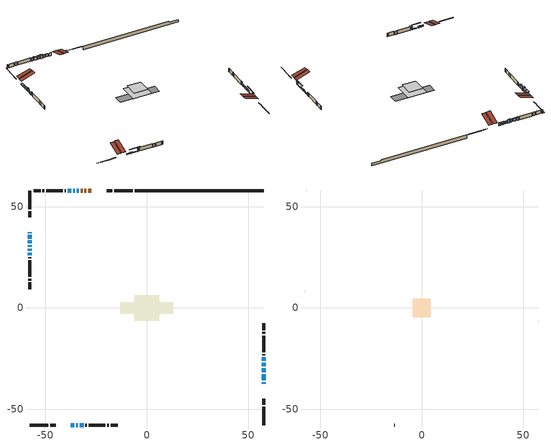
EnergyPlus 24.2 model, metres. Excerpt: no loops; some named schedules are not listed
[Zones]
conditioned space
 floor adiabatic (AdiabaticFloorConstruction): -6.27,-6.27 -6.27,6.27 6.27,6.27 6.27,-6.27 z0.92
 floor foundation (Slab1 construction): -13.04,-2.92 -13.04,2.92 13.04,2.92 13.04,-2.92 z-1.45
 wall outside (RimJoist1 construction): -6.97,57.77 -16.05,57.77 / -57.77,-57.77 -48.68,-57.77 / -57.77,57.77 -57.77,48.68 / 57.77,-57.77 57.77,-48.68 z0.92:1.22
 wall outside (RimJoist2 construction): -16.98,57.77 -19.86,57.77 / -47.75,-57.77 -44.88,-57.77 / -57.77,47.75 -57.77,44.88 / 57.77,-47.75 57.77,-44.88 z0.92:1.22
 wall outside (AdiabaticWallConstruction 1): -27.33,57.77 -28.92,57.77 / -29.85,57.77 -30.76,57.77 / -31.69,57.77 -32.6,57.77 z0.92:2.95
 wall outside (AdiabaticWallConstruction): -57.77,37.4 -57.77,37.01 z0.92:2.14; -37.4,-57.77 -35.83,-57.77 z0.92:1.48; -34.9,-57.77 -34.08,-57.77 z0.92:1.78; -57.77,36.09 -57.77,34.31 / -57.77,33.38 -57.77,31.88 z0.92:2.44; -57.77,30.95 -57.77,30.26 z0.92:2.67; -57.77,29.34 -57.77,28.19 z0.92:3.51; -57.77,27.26 -57.77,26.04 z0.92:2.09; -33.53,57.77 -34.64,57.77 z0.92:3.26; 57.77,-37.4 57.77,-36.54 / -37.21,57.77 -38.99,57.77 z0.92:2.95; -35.57,57.77 -36.28,57.77 z0.92:3.03; 57.77,-35.61 57.77,-32.64 / -33.16,-57.77 -31.17,-57.77 z0.92:1.38; 57.77,-31.71 57.77,-29.77 / 57.77,-28.85 57.77,-26.91 z0.92:1.89; 57.77,-25.98 57.77,-24.36 z0.92:1.66
 wall outside (Wall1 construction): -39.92,57.77 -40.49,57.77 / -30.24,-57.77 -29.67,-57.77 / -57.77,25.11 -57.77,24.54 / 57.77,-23.43 57.77,-22.86 z0.92:3.36
 wall outside (Wall2 construction): -41.42,57.77 -49.62,57.77 / -28.74,-57.77 -20.54,-57.77 / -57.77,23.62 -57.77,15.41 / 57.77,-21.93 57.77,-13.72 z0.92:3.36
 wall outside (Wall3 construction): -50.55,57.77 -51.5,57.77 / -19.61,-57.77 -18.66,-57.77 / -57.77,14.48 -57.77,13.53 / 57.77,-12.79 57.77,-11.84 z0.92:3.36
 wall outside (Wall4 construction): -52.43,57.77 -55.75,57.77 / -17.73,-57.77 -14.41,-57.77 / -57.77,12.6 -57.77,9.28 / 57.77,-10.91 57.77,-7.59 z0.92:3.36
 wall foundation (FoundationWall1 construction): -6.04,57.77,-1.45 -6.04,57.77,0.92 51.39,57.77,0.92 51.39,57.77,0.27 57.77,57.77,0.27 57.77,57.77,-1.45
 window (WindowConstruction 14): -57.77,37.4 -57.77,37.02 z0.92:2.14
 window (WindowConstruction 5): -37.4,-57.77 -35.83,-57.77 z0.92:1.48
 window (WindowConstruction 6): -34.9,-57.77 -34.08,-57.77 z0.92:1.78
 window (WindowConstruction 7): -57.77,36.09 -57.77,34.31 z0.92:2.44
 window (WindowConstruction 8): -57.77,33.38 -57.77,31.88 z0.92:2.44
 window (WindowConstruction 9): -57.77,30.95 -57.77,30.26 z0.92:2.67
 window (WindowConstruction 10): -57.77,29.33 -57.77,28.19 z0.92:3.51
 window (WindowConstruction 11): -57.77,27.26 -57.77,26.04 z0.92:2.09
 window (WindowConstruction 12): -33.53,57.77 -34.64,57.77 z0.92:3.26
 window (WindowConstruction): 57.77,-37.4 57.77,-36.54 z0.92:2.95
 window (WindowConstruction 13): -35.57,57.77 -36.28,57.77 z0.92:3.03
 window (WindowConstruction 15): 57.77,-35.61 57.77,-32.64 z0.92:1.38
 window (WindowConstruction 16): -33.15,-57.77 -31.17,-57.77 z0.92:1.38
 window (WindowConstruction 1): 57.77,-31.71 57.77,-29.77 z0.92:1.89
 window (WindowConstruction 2): 57.77,-28.85 57.77,-26.91 z0.92:1.89
 window (WindowConstruction 3): 57.77,-25.98 57.77,-24.36 z0.92:1.66
 window (WindowConstruction 4): -37.21,57.77 -38.99,57.77 z0.92:2.95
 door (Door): -27.33,57.77 -28.92,57.77 z0.92:2.95
 door (Door 1): -29.85,57.77 -30.76,57.77 z0.92:2.95
 door (Door 2): -31.69,57.77 -32.6,57.77 z0.92:2.95
 ceiling adiabatic (AdiabaticFloorConstruction): 6.27,-6.27 6.27,6.27 -6.27,6.27 -6.27,-6.27 z0.92
 roof outside (Roof2 construction): -26.4,57.77,3.36 -26.4,48.69,6.38 -24.01,48.69,6.38 -24.01,57.77,3.36; -38.33,-57.77,3.36 -38.33,-48.69,6.38 -40.72,-48.69,6.38 -40.72,-57.77,3.36; -57.77,38.33,3.36 -48.69,38.33,6.38 -48.69,40.72,6.38 -57.77,40.72,3.36; 57.77,-38.33,3.36 48.69,-38.33,6.38 48.69,-40.72,6.38 57.77,-40.72,3.36
attic - vented
 floor to conditioned space (Floor1 construction Reversed): -4.47,-4.47 -4.47,4.47 4.47,4.47 4.47,-4.47 z3.36
 wall outside (Wall5 construction): -56.68,57.77 -56.84,57.77 / -13.48,-57.77 -13.32,-57.77 / -57.77,8.35 -57.77,8.19 / 57.77,-6.66 57.77,-6.5 z0.92:3.36
 roof outside (Roof1 construction): -23.08,57.77,3.36 -23.08,49.05,6.26 -20.78,49.05,6.26 -20.78,57.77,3.36; -41.65,-57.77,3.36 -41.65,-49.05,6.26 -43.95,-49.05,6.26 -43.95,-57.77,3.36; -57.77,41.65,3.36 -49.05,41.65,6.26 -49.05,43.95,6.26 -57.77,43.95,3.36; 57.77,-41.65,3.36 49.05,-41.65,6.26 49.05,-43.95,6.26 57.77,-43.95,3.36
shading: -35.63,-57.77 -37.6,-57.77 -37.6,-58.18 -35.63,-58.18 z1.68; -33.88,-57.77 -35.1,-57.77 -35.1,-58.18 -33.88,-58.18 z1.98; -57.77,34.01 -57.77,36.39 -58.99,36.39 -58.99,34.01 z2.74; -57.77,31.58 -57.77,33.68 -58.99,33.68 -58.99,31.58 z2.74; -57.77,29.96 -57.77,31.25 -58.99,31.25 -58.99,29.96 z2.97; -57.77,27.99 -57.77,29.54 -58.18,29.54 -58.18,27.99 z3.71; -57.77,25.84 -57.77,27.46 -58.18,27.46 -58.18,25.84 z2.29; -34.84,57.77 -33.33,57.77 -33.33,58.18 -34.84,58.18 z3.46; 57.77,-36.34 57.77,-37.6 58.18,-37.6 58.18,-36.34 z3.15; -36.48,57.77 -35.37,57.77 -35.37,58.18 -36.48,58.18 z3.23; 57.77,-30 57.77,-38.25 58.18,-38.25 58.18,-30 z4.02; -28.53,-57.77 -35.79,-57.77 -35.79,-58.18 -28.53,-58.18 z4.02; 57.77,-29.57 57.77,-31.91 58.18,-31.91 58.18,-29.57 z2.09; 57.77,-26.71 57.77,-29.05 58.18,-29.05 58.18,-26.71 z2.09; 57.77,-24.16 57.77,-26.18 58.18,-26.18 58.18,-24.16 z1.86; -39.19,57.77 -37.01,57.77 -37.01,58.18 -39.19,58.18 z3.15
[Building]
Building 1: Terrain=Suburbs
[Site:Location]
Edmonton Intl AP_AB: Latitude {deg}=53.31; Longitude {deg}=-113.58; Time Zone {hr}=-7; Elevation {m}=723; Keep Site Location Information=Yes
[Site:GroundTemperature:Shallow]
-1.56185, -3.61833, -3.78302, -2.80711, 1.11059, 5.01004, 8.39065, 10.5322, 10.7141, 8.97234, 5.67794, 1.89811
[Site:WaterMainsTemperature]
Calculation Method=Schedule; Temperature Schedule=mains temperature schedule
[Material] Roughness=Rough; Thermal Absorptance=0.9
Name | Thickness {m} | Conductivity {W/m-K} | Density {kg/m3} | Specific Heat {J/kg-K} | Solar Absorptance | Visible Absorptance
asphalt or fiberglass shingles | 0.00635 | 0.162714 | 1121.4 | 1465.45 | 0.4 | 0.4
ceiling loosefill ins | 0.0846667 | 0.0480833 | 16.02 | 1046.75 | 0.7 | 0.7
ceiling stud and cavity | 0.1397 | 1.32221 | 65.682 | 1177.47 | 0.7 | 0.7
concrete 4.0 in. | 0.1016 | 1.803125 | 2242.8 | 837.4 | 0.7 | 0.7
concrete 8.0 in. | 0.2032 | 1.803125 | 2242.8 | 837.4 | 0.7 | 0.7
door material | 0.04445 | 0.053851 | 512.64 | 1214.23 | 0.7 | 0.7
door material 1 | 0.04445 | 0.188738 | 512.64 | 1214.23 | 0.7 | 0.7
exterior vertical ins | 0.0460229 | 0.029427 | 32.04 | 1214.23 | 0.7 | 0.7
floor covering | 0.0127 | 0.0433444 | 54.468 | 1339.84 | 0.6 | 0.6
floor rigid ins; wall rigid ins | 0.512978 | 0.029427 | 32.04 | 1214.23 | 0.7 | 0.7
floor stud and cavity | 0.1397 | 1.75129 | 37.0049 | 1207.88 | 0.7 | 0.7
furniture material conditioned space 1 | 0.1524 | 0.115458 | 640.8 | 1214.23 | 0.6 | 0.6
gypsum board | 0.0127 | 0.160291 | 801 | 837.4 | 0.6 | 0.6
gypsum board 1 | 0.0127 | 0.160291 | 801 | 837.4 | 0.7 | 0.7
osb sheathing 0.5 in. | 0.0127 | 0.115458 | 512.64 | 1214.23 | 0.7 | 0.7
osb sheathing 0.75 in. | 0.01905 | 0.115458 | 512.64 | 1214.23 | 0.7 | 0.7
osb sheathing 2.0 in. | 0.0508 | 0.115458 | 512.64 | 1214.23 | 0.7 | 0.7
rim joist rigid ins; roof rigid ins | 0.051816 | 0.029427 | 32.04 | 1214.23 | 0.7 | 0.7
rim joist stud and cavity | 0.0508 | 0.305033 | 125.044 | 1163.47 | 0.6 | 0.6
rim joist stud and cavity 1 | 0.0508 | 0.0297552 | 125.044 | 1163.47 | 0.6 | 0.6
roof stud and cavity | 0.2032 | 0.971515 | 78.34581 | 1123.46 | 0.7 | 0.7
wall stud and cavity | 0.1397 | 0.0926851 | 139.0536 | 1170.24 | 0.7 | 0.7
wall stud and cavity 1 | 0.1397 | 0.0843128 | 139.0536 | 1170.24 | 0.7 | 0.7
wall stud and cavity 2 | 0.1397 | 0.118593 | 139.0536 | 1170.24 | 0.7 | 0.7
wall stud and cavity 3 | 0.1397 | 0.0966364 | 139.0536 | 1170.24 | 0.7 | 0.7
wall stud and cavity 4 | 0.0889 | 6.1454 | 50.32683 | 1063.81 | 0.6 | 0.6
wall stud and cavity 5 | 0.0889 | 0.380278 | 52.3479 | 1209.89 | 0.7 | 0.7
wall stud and cavity 6 | 0.0889 | 0.391764 | 83.0341 | 1211.67 | 0.7 | 0.7
wood siding | 0.0254 | 0.102417 | 544.68 | 1172.36 | 0.4 | 0.4
wood siding 1 | 0.00254 | 0.102417 | 544.68 | 1172.36 | 0.4 | 0.4
wood siding 2; wood siding 3; wood siding 4 | 0.0254 | 0.102417 | 544.68 | 1172.36 | 0.7 | 0.7
[WindowMaterial:SimpleGlazingSystem]
Name | U-Factor {W/m2-K} | Solar Heat Gain Coefficient
WindowMaterial | 3.30346 | 0.67
WindowMaterial 1 | 3.2711 | 0.56
WindowMaterial 10 | 3.298918 | 0.69
WindowMaterial 11 | 3.267689 | 0.52
WindowMaterial 12 | 3.31141 | 0.63
WindowMaterial 13 | 3.276206 | 0.58
WindowMaterial 14 | 3.31766 | 0.56
WindowMaterial 15 | 5.31915 | 0.49
WindowMaterial 2 | 3.30346 | 0.64
WindowMaterial 3 | 3.26371 | 0.52
WindowMaterial 4 | 2.97754 | 0.59
WindowMaterial 5 | 3.310274 | 0.62
WindowMaterial 6 | 3.27961 | 0.49
WindowMaterial 7 | 3.30346 | 0.66
WindowMaterial 8 | 3.298918 | 0.68
WindowMaterial 9 | 3.30687 | 0.64
[Construction]
AdiabaticFloorConstruction: floor stud and cavity, floor rigid ins, osb sheathing 0.75 in., floor covering
AdiabaticWallConstruction: wood siding 3, wall rigid ins, wall stud and cavity 5, gypsum board
AdiabaticWallConstruction 1: wood siding 4, wall rigid ins, wall stud and cavity 5, gypsum board
Door; Door 2: door material
Door 1: door material 1
Floor1 construction Reversed: gypsum board, ceiling stud and cavity, ceiling loosefill ins
FoundationWall1 construction: concrete 8.0 in., gypsum board 1
furniture construction conditioned space 1: furniture material conditioned space 1
PartitionWallConstruction: gypsum board, wall stud and cavity 6, gypsum board
RimJoist1 construction: wood siding 2, rim joist rigid ins, osb sheathing 2.0 in., rim joist stud and cavity
RimJoist2 construction: wood siding 2, osb sheathing 2.0 in., rim joist stud and cavity 1
Roof1 construction: asphalt or fiberglass shingles
Roof2 construction: asphalt or fiberglass shingles, roof rigid ins, osb sheathing 0.75 in., roof stud and cavity, gypsum board
Slab1 construction: concrete 4.0 in.
Wall1 construction: wood siding, osb sheathing 0.5 in., wall stud and cavity, gypsum board
Wall2 construction: wood siding, osb sheathing 0.5 in., wall stud and cavity 1, gypsum board
Wall3 construction: wood siding, osb sheathing 0.5 in., wall stud and cavity 2, gypsum board
Wall4 construction: wood siding, osb sheathing 0.5 in., wall stud and cavity 3, gypsum board
Wall5 construction: wood siding 1, wall stud and cavity 4
WindowConstruction: WindowMaterial
WindowConstruction 1: WindowMaterial 1
WindowConstruction 10: WindowMaterial 10
WindowConstruction 11: WindowMaterial 11
WindowConstruction 12: WindowMaterial 12
WindowConstruction 13: WindowMaterial 13
WindowConstruction 14: WindowMaterial 14
WindowConstruction 15; WindowConstruction 16: WindowMaterial 15
WindowConstruction 2: WindowMaterial 2
WindowConstruction 3: WindowMaterial 3
WindowConstruction 4: WindowMaterial 4
WindowConstruction 5: WindowMaterial 5
WindowConstruction 6: WindowMaterial 6
WindowConstruction 7: WindowMaterial 7
WindowConstruction 8: WindowMaterial 8
WindowConstruction 9: WindowMaterial 9
[Zone] Multiplier=1; Part of Total Floor Area=Yes
Name | Volume {m3}
attic - vented | 37.7831
conditioned space | 810.2
[Space]
Name | Zone | Volume {m3}
attic - vented 1 | attic - vented | 37.7831
conditioned space 1 | conditioned space | 810.2
[ZoneInfiltration:EffectiveLeakageArea]
infil attic - vented 1: Zone or Space=attic - vented 1; Schedule=Always On Discrete; Effective Air Leakage Area {cm2}=2786.09; Stack Coefficient=0.000371621; Wind Coefficient=1.30248e-05
[ZoneMixing]
whole house fan mix: Zone or Space=attic - vented; Schedule=Always On Continuous; Design Flow Rate Calculation Method=Flow/Zone; Design Flow Rate {m3/s}=0; Source Zone or Space=conditioned space
[SurfaceProperty:ExposedFoundationPerimeter]
Slab1: Exposed Perimeter Calculation Method=TotalExposedPerimeter; Total Exposed Perimeter {m}=63.806
[InternalMass] Zone or ZoneList=conditioned space; Space or SpaceList=conditioned space 1
Name | Construction | Surface Area {m2}
furniture mass conditioned space 1 | furniture construction conditioned space 1 | 123.656
partition wall mass | PartitionWallConstruction | 309.14
[Lights]
interior lighting: Zone or ZoneList or Space or SpaceList=conditioned space 1; Schedule=interior lighting schedule; Design Level Calculation Method=LightingLevel; Lighting Level {W}=343.2; Return Air Fraction=0; Fraction Radiant=0.6; Fraction Visible=0.2; Fraction Replaceable=1
[People]
occupants: Zone or ZoneList or Space or SpaceList=conditioned space 1; Number of People Schedule=occupants schedule; Number of People Calculation Method=People; Number of People=3; Fraction Radiant=0.314171; Sensible Heat Fraction=0.56303; Activity Level Schedule=occupants activity schedule; Carbon Dioxide Generation Rate {m3/s-W}=0; Enable ASHRAE 55 Comfort Warnings=No; Mean Radiant Temperature Calculation Type=EnclosureAveraged
[ElectricEquipment] Zone or ZoneList or Space or SpaceList=conditioned space 1; Design Level Calculation Method=EquipmentLevel
Name | Schedule | Design Level {W} | Fraction Latent | Fraction Radiant | Fraction Lost
clothes dryer | clothes dryer schedule | 140.772 | 0.015 | 0.081 | 0.85
clothes washer | clothes washer schedule | 32.1985 | 0.03 | 0.162 | 0.7
cooking range | cooking range schedule | 215.147 | 0.08 | 0.432 | 0.2
dishwasher | dishwasher schedule | 66.8632 | 0.3 | 0.18 | 0.4
fridge | fridge schedule | 72.9452 | 0 | 0.6 | 0
mech vent bath fan 0 | mech vent bath fan 0 schedule | 50.2 | 0 | 0 | 1
mech vent bath fan 1 | mech vent bath fan 1 schedule | 50.2 | 0 | 0 | 1
mech vent house fan | mech vent house fan schedule | 0 | 0 | 0 | 1
mech vent house fan cfis | mech vent house fan cfis schedule | 0 | 0 | 0 | 0
mech vent range fan 0 | mech vent range fan 0 schedule | 57 | 0 | 0 | 1
misc plug loads | misc plug loads schedule | 494.7 | 0.045 | 0.513 | 0.1
whole house fan | Always On Discrete | 0 | 0 | 0 | 1
[OtherEquipment] Zone or ZoneList or Space or SpaceList=conditioned space 1; Design Level Calculation Method=EquipmentLevel
Name | Fuel Type | Schedule | Design Level {W} | Fraction Latent | Fraction Radiant | Fraction Lost
clothes dryer 1 | Electricity | clothes dryer schedule | 0 | 0.015 | 0.081 | 0.85
cooking range 1 | Electricity | cooking range schedule | 0 | 0.08 | 0.432 | 0.2
general water use latent | None | general water use schedule | 62.594 | 1 | 0 | 0
general water use sensible | None | general water use schedule | -61.6891 | 0 | 0.6 | 0
mech vent house fan latent load | None | Always On Discrete | 0 | 1 | 0 | 0
mech vent house fan sensible load | None | Always On Discrete | 0 | 0 | 0 | 0
water heater energy adjustment1 | NaturalGas | Always On Discrete | 0.01 | 0 | 0 | 1
[ZoneInfiltration:DesignFlowRate] Zone or ZoneList or Space or SpaceList=conditioned space 1; Schedule=Always On Discrete; Design Flow Rate Calculation Method=Flow/Zone; Design Flow Rate {m3/s}=0
infil flow; natural vent flow; whole house fan flow
[Foundation:Kiva]
Foundation Kiva 1: Initial Indoor Air Temperature {C}=18; Wall Height Above Grade {m}=0.920008; Wall Depth Below Slab {m}=0.2032; Custom Block Material Name 1=exterior vertical ins; Custom Block Depth 1 {m}=2.37; Custom Block X Position 1 {m}=0.2159; Custom Block Z Position 1 {m}=0
[Foundation:Kiva:Settings]
Soil Conductivity {W/m-K}=0.849921; Soil Density {kg/m3}=1842.3; Soil Specific Heat {J/kg-K}=418.7; Ground Solar Absorptivity=0.9; Ground Thermal Absorptivity=0.9; Ground Surface Roughness {m}=0.03; Far-Field Width {m}=40; Deep-Ground Boundary Condition=ZeroFlux; Deep-Ground Depth {m}=40; Minimum Cell Dimension {m}=0.2; Maximum Cell Growth Coefficient=3; Simulation Timestep=Timestep
[Exterior:Lights]
exterior lighting: Schedule=exterior lighting schedule; Design Level {W}=75.6
[Schedule:Constant]
Name | Hourly Value
Always On Continuous; mech vent house fan schedule; mech vent house fan cfis schedule; Always On Discrete | 1
occupants activity schedule | 117.228
fridge schedule | 0
[Schedule:Week:Daily]
interior lighting schedule Week Rule - Jan1-Jan27: interior lighting schedule day, interior lighting schedule day, interior lighting schedule day, interior lighting schedule day, interior lighting schedule day, interior lighting schedule day, interior lighting schedule day, interior lighting schedule default day, interior lighting schedule default day, interior lighting schedule default day, interior lighting schedule default day, interior lighting schedule default day
interior lighting schedule Week Rule - Jan28-Feb3: interior lighting schedule day, interior lighting schedule day, interior lighting schedule day, interior lighting schedule day, interior lighting schedule day 1, interior lighting schedule day 1, interior lighting schedule day 1, interior lighting schedule default day, interior lighting schedule default day, interior lighting schedule default day, interior lighting schedule default day, interior lighting schedule default day
interior lighting schedule Week Rule - Feb4-Feb24: interior lighting schedule day 1, interior lighting schedule day 1, interior lighting schedule day 1, interior lighting schedule day 1, interior lighting schedule day 1, interior lighting schedule day 1, interior lighting schedule day 1, interior lighting schedule default day, interior lighting schedule default day, interior lighting schedule default day, interior lighting schedule default day, interior lighting schedule default day
interior lighting schedule Week Rule - Feb25-Mar3: interior lighting schedule day 1, interior lighting schedule day 1, interior lighting schedule day 1, interior lighting schedule day 1, interior lighting schedule day 2, interior lighting schedule day 2, interior lighting schedule day 2, interior lighting schedule default day, interior lighting schedule default day, interior lighting schedule default day, interior lighting schedule default day, interior lighting schedule default day
interior lighting schedule Week Rule - Mar4-Mar31: interior lighting schedule day 2, interior lighting schedule day 2, interior lighting schedule day 2, interior lighting schedule day 2, interior lighting schedule day 2, interior lighting schedule day 2, interior lighting schedule day 2, interior lighting schedule default day, interior lighting schedule default day, interior lighting schedule default day, interior lighting schedule default day, interior lighting schedule default day
interior lighting schedule Week Rule - Apr1-Apr28: interior lighting schedule day 3, interior lighting schedule day 3, interior lighting schedule day 3, interior lighting schedule day 3, interior lighting schedule day 3, interior lighting schedule day 3, interior lighting schedule day 3, interior lighting schedule default day, interior lighting schedule default day, interior lighting schedule default day, interior lighting schedule default day, interior lighting schedule default day
interior lighting schedule Week Rule - Apr29-May5: interior lighting schedule day 3, interior lighting schedule day 3, interior lighting schedule day 4, interior lighting schedule day 4, interior lighting schedule day 4, interior lighting schedule day 4, interior lighting schedule day 4, interior lighting schedule default day, interior lighting schedule default day, interior lighting schedule default day, interior lighting schedule default day, interior lighting schedule default day
interior lighting schedule Week Rule - May6-May26: interior lighting schedule day 4, interior lighting schedule day 4, interior lighting schedule day 4, interior lighting schedule day 4, interior lighting schedule day 4, interior lighting schedule day 4, interior lighting schedule day 4, interior lighting schedule default day, interior lighting schedule default day, interior lighting schedule default day, interior lighting schedule default day, interior lighting schedule default day
interior lighting schedule Week Rule - May27-Jun2: interior lighting schedule day 4, interior lighting schedule day 4, interior lighting schedule day 4, interior lighting schedule day 4, interior lighting schedule day 4, interior lighting schedule day 5, interior lighting schedule day 5, interior lighting schedule default day, interior lighting schedule default day, interior lighting schedule default day, interior lighting schedule default day, interior lighting schedule default day
interior lighting schedule Week Rule - Jun3-Jun30: interior lighting schedule day 5, interior lighting schedule day 5, interior lighting schedule day 5, interior lighting schedule day 5, interior lighting schedule day 5, interior lighting schedule day 5, interior lighting schedule day 5, interior lighting schedule default day, interior lighting schedule default day, interior lighting schedule default day, interior lighting schedule default day, interior lighting schedule default day
interior lighting schedule Week Rule - Jul1-Jul28: interior lighting schedule day 6, interior lighting schedule day 6, interior lighting schedule day 6, interior lighting schedule day 6, interior lighting schedule day 6, interior lighting schedule day 6, interior lighting schedule day 6, interior lighting schedule default day, interior lighting schedule default day, interior lighting schedule default day, interior lighting schedule default day, interior lighting schedule default day
interior lighting schedule Week Rule - Jul29-Aug4: interior lighting schedule day 6, interior lighting schedule day 6, interior lighting schedule day 6, interior lighting schedule day 7, interior lighting schedule day 7, interior lighting schedule day 7, interior lighting schedule day 7, interior lighting schedule default day, interior lighting schedule default day, interior lighting schedule default day, interior lighting schedule default day, interior lighting schedule default day
interior lighting schedule Week Rule - Aug5-Aug25: interior lighting schedule day 7, interior lighting schedule day 7, interior lighting schedule day 7, interior lighting schedule day 7, interior lighting schedule day 7, interior lighting schedule day 7, interior lighting schedule day 7, interior lighting schedule default day, interior lighting schedule default day, interior lighting schedule default day, interior lighting schedule default day, interior lighting schedule default day
interior lighting schedule Week Rule - Aug26-Sep1: interior lighting schedule day 7, interior lighting schedule day 7, interior lighting schedule day 7, interior lighting schedule day 7, interior lighting schedule day 7, interior lighting schedule day 7, interior lighting schedule day 8, interior lighting schedule default day, interior lighting schedule default day, interior lighting schedule default day, interior lighting schedule default day, interior lighting schedule default day
interior lighting schedule Week Rule - Sep2-Sep29: interior lighting schedule day 8, interior lighting schedule day 8, interior lighting schedule day 8, interior lighting schedule day 8, interior lighting schedule day 8, interior lighting schedule day 8, interior lighting schedule day 8, interior lighting schedule default day, interior lighting schedule default day, interior lighting schedule default day, interior lighting schedule default day, interior lighting schedule default day
interior lighting schedule Week Rule - Sep30-Oct6: interior lighting schedule day 8, interior lighting schedule day 9, interior lighting schedule day 9, interior lighting schedule day 9, interior lighting schedule day 9, interior lighting schedule day 9, interior lighting schedule day 9, interior lighting schedule default day, interior lighting schedule default day, interior lighting schedule default day, interior lighting schedule default day, interior lighting schedule default day
interior lighting schedule Week Rule - Oct7-Oct27: interior lighting schedule day 9, interior lighting schedule day 9, interior lighting schedule day 9, interior lighting schedule day 9, interior lighting schedule day 9, interior lighting schedule day 9, interior lighting schedule day 9, interior lighting schedule default day, interior lighting schedule default day, interior lighting schedule default day, interior lighting schedule default day, interior lighting schedule default day
interior lighting schedule Week Rule - Oct28-Nov3: interior lighting schedule day 9, interior lighting schedule day 9, interior lighting schedule day 9, interior lighting schedule day 9, interior lighting schedule day 10, interior lighting schedule day 10, interior lighting schedule day 10, interior lighting schedule default day, interior lighting schedule default day, interior lighting schedule default day, interior lighting schedule default day, interior lighting schedule default day
interior lighting schedule Week Rule - Nov4-Nov24: interior lighting schedule day 10, interior lighting schedule day 10, interior lighting schedule day 10, interior lighting schedule day 10, interior lighting schedule day 10, interior lighting schedule day 10, interior lighting schedule day 10, interior lighting schedule default day, interior lighting schedule default day, interior lighting schedule default day, interior lighting schedule default day, interior lighting schedule default day
interior lighting schedule Week Rule - Nov25-Dec1: interior lighting schedule day 10, interior lighting schedule day 10, interior lighting schedule day 10, interior lighting schedule day 10, interior lighting schedule day 10, interior lighting schedule day 10, interior lighting schedule day 11, interior lighting schedule default day, interior lighting schedule default day, interior lighting schedule default day, interior lighting schedule default day, interior lighting schedule default day
interior lighting schedule Week Rule - Dec2-Dec31: interior lighting schedule day 11, interior lighting schedule day 11, interior lighting schedule day 11, interior lighting schedule day 11, interior lighting schedule day 11, interior lighting schedule day 11, interior lighting schedule day 11, interior lighting schedule default day, interior lighting schedule default day, interior lighting schedule default day, interior lighting schedule default day, interior lighting schedule default day
occupants schedule Week Rule - Jan1-Dec31: occupants schedule day, occupants schedule day, occupants schedule day, occupants schedule day, occupants schedule day, occupants schedule day, occupants schedule day, occupants schedule default day, occupants schedule default day, occupants schedule default day, occupants schedule default day, occupants schedule default day
clothes dryer schedule Week Rule - Jan1-Dec31: clothes dryer schedule day, clothes dryer schedule day, clothes dryer schedule day, clothes dryer schedule day, clothes dryer schedule day, clothes dryer schedule day, clothes dryer schedule day, clothes dryer schedule default day, clothes dryer schedule default day, clothes dryer schedule default day, clothes dryer schedule default day, clothes dryer schedule default day
clothes washer schedule Week Rule - Jan1-Dec31: clothes washer schedule day, clothes washer schedule day, clothes washer schedule day, clothes washer schedule day, clothes washer schedule day, clothes washer schedule day, clothes washer schedule day, clothes washer schedule default day, clothes washer schedule default day, clothes washer schedule default day, clothes washer schedule default day, clothes washer schedule default day
cooking range schedule Week Rule - Jan1-Dec31: cooking range schedule day, cooking range schedule day, cooking range schedule day, cooking range schedule day, cooking range schedule day, cooking range schedule day, cooking range schedule day, cooking range schedule default day, cooking range schedule default day, cooking range schedule default day, cooking range schedule default day, cooking range schedule default day
dishwasher schedule Week Rule - Jan1-Dec31: dishwasher schedule day, dishwasher schedule day, dishwasher schedule day, dishwasher schedule day, dishwasher schedule day, dishwasher schedule day, dishwasher schedule day, dishwasher schedule default day, dishwasher schedule default day, dishwasher schedule default day, dishwasher schedule default day, dishwasher schedule default day
mech vent bath fan 0 schedule Week Rule - Jan1-Dec31: mech vent bath fan 0 schedule day, mech vent bath fan 0 schedule day, mech vent bath fan 0 schedule day, mech vent bath fan 0 schedule day, mech vent bath fan 0 schedule day, mech vent bath fan 0 schedule day, mech vent bath fan 0 schedule day, mech vent bath fan 0 schedule default day, mech vent bath fan 0 schedule default day, mech vent bath fan 0 schedule default day, mech vent bath fan 0 schedule default day, mech vent bath fan 0 schedule default day
mech vent bath fan 1 schedule Week Rule - Jan1-Dec31: mech vent bath fan 1 schedule day, mech vent bath fan 1 schedule day, mech vent bath fan 1 schedule day, mech vent bath fan 1 schedule day, mech vent bath fan 1 schedule day, mech vent bath fan 1 schedule day, mech vent bath fan 1 schedule day, mech vent bath fan 1 schedule default day, mech vent bath fan 1 schedule default day, mech vent bath fan 1 schedule default day, mech vent bath fan 1 schedule default day, mech vent bath fan 1 schedule default day
mech vent range fan 0 schedule Week Rule - Jan1-Dec31: mech vent range fan 0 schedule day, mech vent range fan 0 schedule day, mech vent range fan 0 schedule day, mech vent range fan 0 schedule day, mech vent range fan 0 schedule day, mech vent range fan 0 schedule day, mech vent range fan 0 schedule day, mech vent range fan 0 schedule default day, mech vent range fan 0 schedule default day, mech vent range fan 0 schedule default day, mech vent range fan 0 schedule default day, mech vent range fan 0 schedule default day
misc plug loads schedule Week Rule - Jan1-Dec31: misc plug loads schedule day, misc plug loads schedule day, misc plug loads schedule day, misc plug loads schedule day, misc plug loads schedule day, misc plug loads schedule day, misc plug loads schedule day, misc plug loads schedule default day, misc plug loads schedule default day, misc plug loads schedule default day, misc plug loads schedule default day, misc plug loads schedule default day
general water use schedule Week Rule - Jan1-Dec31: general water use schedule day, general water use schedule day, general water use schedule day, general water use schedule day, general water use schedule day, general water use schedule day, general water use schedule day, general water use schedule default day, general water use schedule default day, general water use schedule default day, general water use schedule default day, general water use schedule default day
exterior lighting schedule Week Rule - Jan1-Jan27: exterior lighting schedule day, exterior lighting schedule day, exterior lighting schedule day, exterior lighting schedule day, exterior lighting schedule day, exterior lighting schedule day, exterior lighting schedule day, exterior lighting schedule default day, exterior lighting schedule default day, exterior lighting schedule default day, exterior lighting schedule default day, exterior lighting schedule default day
exterior lighting schedule Week Rule - Jan28-Feb3: exterior lighting schedule day, exterior lighting schedule day, exterior lighting schedule day, exterior lighting schedule day, exterior lighting schedule day 1, exterior lighting schedule day 1, exterior lighting schedule day 1, exterior lighting schedule default day, exterior lighting schedule default day, exterior lighting schedule default day, exterior lighting schedule default day, exterior lighting schedule default day
exterior lighting schedule Week Rule - Feb4-Feb24: exterior lighting schedule day 1, exterior lighting schedule day 1, exterior lighting schedule day 1, exterior lighting schedule day 1, exterior lighting schedule day 1, exterior lighting schedule day 1, exterior lighting schedule day 1, exterior lighting schedule default day, exterior lighting schedule default day, exterior lighting schedule default day, exterior lighting schedule default day, exterior lighting schedule default day
exterior lighting schedule Week Rule - Feb25-Mar3: exterior lighting schedule day 1, exterior lighting schedule day 1, exterior lighting schedule day 1, exterior lighting schedule day 1, exterior lighting schedule day 2, exterior lighting schedule day 2, exterior lighting schedule day 2, exterior lighting schedule default day, exterior lighting schedule default day, exterior lighting schedule default day, exterior lighting schedule default day, exterior lighting schedule default day
exterior lighting schedule Week Rule - Mar4-Mar31: exterior lighting schedule day 2, exterior lighting schedule day 2, exterior lighting schedule day 2, exterior lighting schedule day 2, exterior lighting schedule day 2, exterior lighting schedule day 2, exterior lighting schedule day 2, exterior lighting schedule default day, exterior lighting schedule default day, exterior lighting schedule default day, exterior lighting schedule default day, exterior lighting schedule default day
exterior lighting schedule Week Rule - Apr1-Apr28: exterior lighting schedule day 3, exterior lighting schedule day 3, exterior lighting schedule day 3, exterior lighting schedule day 3, exterior lighting schedule day 3, exterior lighting schedule day 3, exterior lighting schedule day 3, exterior lighting schedule default day, exterior lighting schedule default day, exterior lighting schedule default day, exterior lighting schedule default day, exterior lighting schedule default day
exterior lighting schedule Week Rule - Apr29-May5: exterior lighting schedule day 3, exterior lighting schedule day 3, exterior lighting schedule day 4, exterior lighting schedule day 4, exterior lighting schedule day 4, exterior lighting schedule day 4, exterior lighting schedule day 4, exterior lighting schedule default day, exterior lighting schedule default day, exterior lighting schedule default day, exterior lighting schedule default day, exterior lighting schedule default day
[Schedule:Year]
interior lighting schedule: interior lighting schedule Week Rule - Jan1-Jan27, 1, 1, 1, 27, interior lighting schedule Week Rule - Jan28-Feb3, 1, 28, 2, 3, interior lighting schedule Week Rule - Feb4-Feb24, 2, 4, 2, 24, interior lighting schedule Week Rule - Feb25-Mar3, 2, 25, 3, 3, interior lighting schedule Week Rule - Mar4-Mar31, 3, 4, 3, 31, interior lighting schedule Week Rule - Apr1-Apr28, 4, 1, 4, 28, interior lighting schedule Week Rule - Apr29-May5, 4, 29, 5, 5, interior lighting schedule Week Rule - May6-May26, 5, 6, 5, 26, interior lighting schedule Week Rule - May27-Jun2, 5, 27, 6, 2, interior lighting schedule Week Rule - Jun3-Jun30, 6, 3, 6, 30, interior lighting schedule Week Rule - Jul1-Jul28, 7, 1, 7, 28, interior lighting schedule Week Rule - Jul29-Aug4, 7, 29, 8, 4, interior lighting schedule Week Rule - Aug5-Aug25, 8, 5, 8, 25, interior lighting schedule Week Rule - Aug26-Sep1, 8, 26, 9, 1, interior lighting schedule Week Rule - Sep2-Sep29, 9, 2, 9, 29, interior lighting schedule Week Rule - Sep30-Oct6, 9, 30, 10, 6, interior lighting schedule Week Rule - Oct7-Oct27, 10, 7, 10, 27, interior lighting schedule Week Rule - Oct28-Nov3, 10, 28, 11, 3, interior lighting schedule Week Rule - Nov4-Nov24, 11, 4, 11, 24, interior lighting schedule Week Rule - Nov25-Dec1, 11, 25, 12, 1, interior lighting schedule Week Rule - Dec2-Dec31, 12, 2, 12, 31
occupants schedule: occupants schedule Week Rule - Jan1-Dec31, 1, 1, 12, 31
clothes dryer schedule: clothes dryer schedule Week Rule - Jan1-Dec31, 1, 1, 12, 31
clothes washer schedule: clothes washer schedule Week Rule - Jan1-Dec31, 1, 1, 12, 31
cooking range schedule: cooking range schedule Week Rule - Jan1-Dec31, 1, 1, 12, 31
dishwasher schedule: dishwasher schedule Week Rule - Jan1-Dec31, 1, 1, 12, 31
mech vent bath fan 0 schedule: mech vent bath fan 0 schedule Week Rule - Jan1-Dec31, 1, 1, 12, 31
mech vent bath fan 1 schedule: mech vent bath fan 1 schedule Week Rule - Jan1-Dec31, 1, 1, 12, 31
mech vent range fan 0 schedule: mech vent range fan 0 schedule Week Rule - Jan1-Dec31, 1, 1, 12, 31
misc plug loads schedule: misc plug loads schedule Week Rule - Jan1-Dec31, 1, 1, 12, 31
general water use schedule: general water use schedule Week Rule - Jan1-Dec31, 1, 1, 12, 31
exterior lighting schedule: exterior lighting schedule Week Rule - Jan1-Jan27, 1, 1, 1, 27, exterior lighting schedule Week Rule - Jan28-Feb3, 1, 28, 2, 3, exterior lighting schedule Week Rule - Feb4-Feb24, 2, 4, 2, 24, exterior lighting schedule Week Rule - Feb25-Mar3, 2, 25, 3, 3, exterior lighting schedule Week Rule - Mar4-Mar31, 3, 4, 3, 31, exterior lighting schedule Week Rule - Apr1-Apr28, 4, 1, 4, 28, exterior lighting schedule Week Rule - Apr29-May5, 4, 29, 5, 5, exterior lighting schedule Week Rule - May6-May26, 5, 6, 5, 26, exterior lighting schedule Week Rule - May27-Jun2, 5, 27, 6, 2, exterior lighting schedule Week Rule - Jun3-Jun30, 6, 3, 6, 30, exterior lighting schedule Week Rule - Jul1-Jul28, 7, 1, 7, 28, exterior lighting schedule Week Rule - Jul29-Aug4, 7, 29, 8, 4, exterior lighting schedule Week Rule - Aug5-Aug25, 8, 5, 8, 25, exterior lighting schedule Week Rule - Aug26-Sep1, 8, 26, 9, 1, exterior lighting schedule Week Rule - Sep2-Sep29, 9, 2, 9, 29, exterior lighting schedule Week Rule - Sep30-Oct6, 9, 30, 10, 6, exterior lighting schedule Week Rule - Oct7-Oct27, 10, 7, 10, 27, exterior lighting schedule Week Rule - Oct28-Nov3, 10, 28, 11, 3, exterior lighting schedule Week Rule - Nov4-Nov24, 11, 4, 11, 24, exterior lighting schedule Week Rule - Nov25-Dec1, 11, 25, 12, 1, exterior lighting schedule Week Rule - Dec2-Dec31, 12, 2, 12, 31
[Schedule:Compact]
mains temperature schedule: Through: 01/01, For: AllDays, Until: 24:00, 3.97167, Through: 01/02, For: AllDays, Until: 24:00, 3.90778, Through: 01/03, For: AllDays, Until: 24:00, 3.84556, Through: 01/04, For: AllDays, Until: 24:00, 3.78389, Through: 01/05, For: AllDays, Until: 24:00, 3.72278, Through: 01/06, For: AllDays, Until: 24:00, 3.66278, Through: 01/07, For: AllDays, Until: 24:00, 3.60389, Through: 01/08, For: AllDays, Until: 24:00, 3.54556, Through: 01/09, For: AllDays, Until: 24:00, 3.48833, Through: 01/10, For: AllDays, Until: 24:00, 3.43167, Through: 01/11, For: AllDays, Until: 24:00, 3.37611, Through: 01/12, For: AllDays, Until: 24:00, 3.32167, Through: 01/13, For: AllDays, Until: 24:00, 3.26833, Through: 01/14, For: AllDays, Until: 24:00, 3.21556, Through: 01/15, For: AllDays, Until: 24:00, 3.16444, Through: 01/16, For: AllDays, Until: 24:00, 3.11389, Through: 01/17, For: AllDays, Until: 24:00, 3.06444, Through: 01/18, For: AllDays, Until: 24:00, 3.01611, Through: 01/19, For: AllDays, Until: 24:00, 2.96889, Through: 01/20, For: AllDays, Until: 24:00, 2.92278, Through: 01/21, For: AllDays, Until: 24:00, 2.87722, Through: 01/22, For: AllDays, Until: 24:00, 2.83333, Through: 01/23, For: AllDays, Until: 24:00, 2.79056, Through: 01/24, For: AllDays, Until: 24:00, 2.74889, Through: 01/25, For: AllDays, Until: 24:00, 2.70833, Through: 01/26, For: AllDays, Until: 24:00, 2.66889, Through: 01/27, For: AllDays, Until: 24:00, 2.63056, Through: 01/28, For: AllDays, Until: 24:00, 2.59333, Through: 01/29, For: AllDays, Until: 24:00, 2.55778, Through: 01/30, For: AllDays, Until: 24:00, 2.52278, Through: 01/31, For: AllDays, Until: 24:00, 2.48944, Through: 02/01, For: AllDays, Until: 24:00, 2.45722, Through: 02/02, For: AllDays, Until: 24:00, 2.42611, Through: 02/03, For: AllDays, Until: 24:00, 2.39667, Through: 02/04, For: AllDays, Until: 24:00, 2.36833, Through: 02/05, For: AllDays, Until: 24:00, 2.34111, Through: 02/06, For: AllDays, Until: 24:00, 2.315, Through: 02/07, For: AllDays, Until: 24:00, 2.29056, Through: 02/08, For: AllDays, Until: 24:00, 2.26722, Through: 02/09, For: AllDays, Until: 24:00, 2.245, Through: 02/10, For: AllDays, Until: 24:00, 2.22444, Through: 02/11, For: AllDays, Until: 24:00, 2.20444, Through: 02/12, For: AllDays, Until: 24:00, 2.18667, Through: 02/13, For: AllDays, Until: 24:00, 2.17, Through: 02/14, For: AllDays, Until: 24:00, 2.15444, Through: 02/15, For: AllDays, Until: 24:00, 2.14, Through: 02/16, For: AllDays, Until: 24:00, 2.12722, Through: 02/17, For: AllDays, Until: 24:00, 2.11556, Through: 02/18, For: AllDays, Until: 24:00, 2.10556, Through: 02/19, For: AllDays, Until: 24:00, 2.09667, Through: 02/20, For: AllDays, Until: 24:00, 2.08889, Through: 02/21, For: AllDays, Until: 24:00, 2.08278, Through: 02/22, For: AllDays, Until: 24:00, 2.07833, Through: 02/23, For: AllDays, Until: 24:00, 2.07444, Through: 02/24, For: AllDays, Until: 24:00, 2.07278, Through: 02/25, For: AllDays, Until: 24:00, 2.07167, Through: 02/26, For: AllDays, Until: 24:00, 2.07222, Through: 02/27, For: AllDays, Until: 24:00, 2.07444, Through: 02/28, For: AllDays, Until: 24:00, 2.07778, Through: 03/01, For: AllDays, Until: 24:00, 2.08222, Through: 03/02, For: AllDays, Until: 24:00, 2.08833, Through: 03/03, For: AllDays, Until: 24:00, 2.09556, Through: 03/04, For: AllDays, Until: 24:00, 2.10444, Through: 03/05, For: AllDays, Until: 24:00, 2.11444, Through: 03/06, For: AllDays, Until: 24:00, 2.12556, Through: 03/07, For: AllDays, Until: 24:00, 2.13833, Through: 03/08, For: AllDays, Until: 24:00, 2.15278, Through: 03/09, For: AllDays, Until: 24:00, 2.16778, Through: 03/10, For: AllDays, Until: 24:00, 2.18444, Through: 03/11, For: AllDays, Until: 24:00, 2.20278, Through: 03/12, For: AllDays, Until: 24:00, 2.22167, Through: 03/13, For: AllDays, Until: 24:00, 2.24278, Through: 03/14, For: AllDays, Until: 24:00, 2.26444, Through: 03/15, For: AllDays, Until: 24:00, 2.28778, Through: 03/16, For: AllDays, Until: 24:00, 2.31222, Through: 03/17, For: AllDays, Until: 24:00, 2.33778, Through: 03/18, For: AllDays, Until: 24:00, 2.365, Through: 03/19, For: AllDays, Until: 24:00, 2.39333, Through: 03/20, For: AllDays, Until: 24:00, 2.42278, Through: 03/21, For: AllDays, Until: 24:00, 2.45389, Through: 03/22, For: AllDays, Until: 24:00, 2.48611, Through: 03/23, For: AllDays, Until: 24:00, 2.51889, Through: 03/24, For: AllDays, Until: 24:00, 2.55389, Through: 03/25, For: AllDays, Until: 24:00, 2.58944, Through: 03/26, For: AllDays, Until: 24:00, 2.62611, Through: 03/27, For: AllDays, Until: 24:00, 2.66444, Through: 03/28, For: AllDays, Until: 24:00, 2.70389, Through: 03/29, For: AllDays, Until: 24:00, 2.74389, Through: 03/30, For: AllDays, Until: 24:00, 2.78556, Through: 03/31, For: AllDays, Until: 24:00, 2.82833, Through: 04/01, For: AllDays, Until: 24:00, 2.87222, Through: 04/02, For: AllDays, Until: 24:00, 2.91722, Through: 04/03, For: AllDays, Until: 24:00, 2.96333, Through: 04/04, For: AllDays, Until: 24:00, 3.01056, Through: 04/05, For: AllDays, Until: 24:00, 3.05889, Through: 04/06, For: AllDays, Until: 24:00, 3.10833, Through: 04/07, For: AllDays, Until: 24:00, 3.15833, Through: 04/08, For: AllDays, Until: 24:00, 3.21, Through: 04/09, For: AllDays, Until: 24:00, 3.26222, Through: 04/10, For: AllDays, Until: 24:00, 3.31556, Through: 04/11, For: AllDays, Until: 24:00, 3.37, Through: 04/12, For: AllDays, Until: 24:00, 3.42556, Through: 04/13, For: AllDays, Until: 24:00, 3.48167, Through: 04/14, For: AllDays, Until: 24:00, 3.53889, Through: 04/15, For: AllDays, Until: 24:00, 3.59722, Through: 04/16, For: AllDays, Until: 24:00, 3.65611, Through: 04/17, For: AllDays, Until: 24:00, 3.71611, Through: 04/18, For: AllDays, Until: 24:00, 3.77667, Through: 04/19, For: AllDays, Until: 24:00, 3.83833, Through: 04/20, For: AllDays, Until: 24:00, 3.90111, Through: 04/21, For: AllDays, Until: 24:00, 3.96444, Through: 04/22, For: AllDays, Until: 24:00, 4.02833, Through: 04/23, For: AllDays, Until: 24:00, 4.09333, Through: 04/24, For: AllDays, Until: 24:00, 4.15889, Through: 04/25, For: AllDays, Until: 24:00, 4.225, Through: 04/26, For: AllDays, Until: 24:00, 4.29222, Through: 04/27, For: AllDays, Until: 24:00, 4.36, Through: 04/28, For: AllDays, Until: 24:00, 4.42833, Through: 04/29, For: AllDays, Until: 24:00, 4.49722, Through: 04/30, For: AllDays, Until: 24:00, 4.56667, Through: 05/01, For: AllDays, Until: 24:00, 4.63722, Through: 05/02, For: AllDays, Until: 24:00, 4.70833, Through: 05/03, For: AllDays, Until: 24:00, 4.77944, Through: 05/04, For: AllDays, Until: 24:00, 4.85167, Through: 05/05, For: AllDays, Until: 24:00, 4.92389, Through: 05/06, For: AllDays, Until: 24:00, 4.99722, Through: 05/07, For: AllDays, Until: 24:00, 5.07056, Through: 05/08, For: AllDays, Until: 24:00, 5.145, Through: 05/09, For: AllDays, Until: 24:00, 5.21944, Through: 05/10, For: AllDays, Until: 24:00, 5.29389, Through: 05/11, For: AllDays, Until: 24:00, 5.36944, Through: 05/12, For: AllDays, Until: 24:00, 5.445, Through: 05/13, For: AllDays, Until: 24:00, 5.52111, Through: 05/14, For: AllDays, Until: 24:00, 5.59722, Through: 05/15, For: AllDays, Until: 24:00, 5.67389, Through: 05/16, For: AllDays, Until: 24:00, 5.75056, Through: 05/17, For: AllDays, Until: 24:00, 5.82778, Through: 05/18, For: AllDays, Until: 24:00, 5.90556, Through: 05/19, For: AllDays, Until: 24:00, 5.98278, Through: 05/20, For: AllDays, Until: 24:00, 6.06056, Through: 05/21, For: AllDays, Until: 24:00, 6.13889, Through: 05/22, For: AllDays, Until: 24:00, 6.21667, Through: 05/23, For: AllDays, Until: 24:00, 6.295, Through: 05/24, For: AllDays, Until: 24:00, 6.37333, Through: 05/25, For: AllDays, Until: 24:00, 6.45222, Through: 05/26, For: AllDays, Until: 24:00, 6.53056, Through: 05/27, For: AllDays, Until: 24:00, 6.60889, Through: 05/28, For: AllDays, Until: 24:00, 6.68778, Through: 05/29, For: AllDays, Until: 24:00, 6.76611, Through: 05/30, For: AllDays, Until: 24:00, 6.84444, Through: 05/31, For: AllDays, Until: 24:00, 6.92278, Through: 06/01, For: AllDays, Until: 24:00, 7.00111, Through: 06/02, For: AllDays, Until: 24:00, 7.07944, Through: 06/03, For: AllDays, Until: 24:00, 7.15778, Through: 06/04, For: AllDays, Until: 24:00, 7.23556, Through: 06/05, For: AllDays, Until: 24:00, 7.31333, Through: 06/06, For: AllDays, Until: 24:00, 7.39056, Through: 06/07, For: AllDays, Until: 24:00, 7.46833, Through: 06/08, For: AllDays, Until: 24:00, 7.545, Through: 06/09, For: AllDays, Until: 24:00, 7.62222, Through: 06/10, For: AllDays, Until: 24:00, 7.69833, Through: 06/11, For: AllDays, Until: 24:00, 7.775, Through: 06/12, For: AllDays, Until: 24:00, 7.85056, Through: 06/13, For: AllDays, Until: 24:00, 7.92611, Through: 06/14, For: AllDays, Until: 24:00, 8.00111, Through: 06/15, For: AllDays, Until: 24:00, 8.07611, Through: 06/16, For: AllDays, Until: 24:00, 8.15056, Through: 06/17, For: AllDays, Until: 24:00, 8.22389, Through: 06/18, For: AllDays, Until: 24:00, 8.29778, Through: 06/19, For: AllDays, Until: 24:00, 8.37056, Through: 06/20, For: AllDays, Until: 24:00, 8.44278, Through: 06/21, For: AllDays, Until: 24:00, 8.51444, Through: 06/22, For: AllDays, Until: 24:00, 8.58611, Through: 06/23, For: AllDays, Until: 24:00, 8.65667, Through: 06/24, For: AllDays, Until: 24:00, 8.72667, Through: 06/25, For: AllDays, Until: 24:00, 8.79611, Through: 06/26, For: AllDays, Until: 24:00, 8.865, Through: 06/27, For: AllDays, Until: 24:00, 8.93333, Through: 06/28, For: AllDays, Until: 24:00, 9.00056, Through: 06/29, For: AllDays, Until: 24:00, 9.06778, Through: 06/30, For: AllDays, Until: 24:00, 9.13333, Through: 07/01, For: AllDays, Until: 24:00, 9.19889, Through: 07/02, For: AllDays, Until: 24:00, 9.26333, Through: 07/03, For: AllDays, Until: 24:00, 9.32722, Through: 07/04, For: AllDays, Until: 24:00, 9.39056, Through: 07/05, For: AllDays, Until: 24:00, 9.45278, Through: 07/06, For: AllDays, Until: 24:00, 9.51389, Through: 07/07, For: AllDays, Until: 24:00, 9.57444, Through: 07/08, For: AllDays, Until: 24:00, 9.63389, Through: 07/09, For: AllDays, Until: 24:00, 9.69278, Through: 07/10, For: AllDays, Until: 24:00, 9.75056, Through: 07/11, For: AllDays, Until: 24:00, 9.80778, Through: 07/12, For: AllDays, Until: 24:00, 9.86333, Through: 07/13, For: AllDays, Until: 24:00, 9.91833, Through: 07/14, For: AllDays, Until: 24:00, 9.97278, Through: 07/15, For: AllDays, Until: 24:00, 10.0256, Through: 07/16, For: AllDays, Until: 24:00, 10.0778, Through: 07/17, For: AllDays, Until: 24:00, 10.1289, Through: 07/18, For: AllDays, Until: 24:00, 10.1789, Through: 07/19, For: AllDays, Until: 24:00, 10.2278, Through: 07/20, For: AllDays, Until: 24:00, 10.2756, Through: 07/21, For: AllDays, Until: 24:00, 10.3222, Through: 07/22, For: AllDays, Until: 24:00, 10.3683, Through: 07/23, For: AllDays, Until: 24:00, 10.4128, Through: 07/24, For: AllDays, Until: 24:00, 10.4561, Through: 07/25, For: AllDays, Until: 24:00, 10.4989, Through: 07/26, For: AllDays, Until: 24:00, 10.54, Through: 07/27, For: AllDays, Until: 24:00, 10.58, Through: 07/28, For: AllDays, Until: 24:00, 10.6189, Through: 07/29, For: AllDays, Until: 24:00, 10.6567, Through: 07/30, For: AllDays, Until: 24:00, 10.6928, Through: 07/31, For: AllDays, Until: 24:00, 10.7283, Through: 08/01, For: AllDays, Until: 24:00, 10.7622, Through: 08/02, For: AllDays, Until: 24:00, 10.7956, Through: 08/03, For: AllDays, Until: 24:00, 10.8272, Through: 08/04, For: AllDays, Until: 24:00, 10.8572, Through: 08/05, For: AllDays, Until: 24:00, 10.8867, Through: 08/06, For: AllDays, Until: 24:00, 10.9144, Through: 08/07, For: AllDays, Until: 24:00, 10.9411, Through: 08/08, For: AllDays, Until: 24:00, 10.9667, Through: 08/09, For: AllDays, Until: 24:00, 10.9906, Through: 08/10, For: AllDays, Until: 24:00, 11.0133, Through: 08/11, For: AllDays, Until: 24:00, 11.035, Through: 08/12, For: AllDays, Until: 24:00, 11.055, Through: 08/13, For: AllDays, Until: 24:00, 11.0739, Through: 08/14, For: AllDays, Until: 24:00, 11.0917, Through: 08/15, For: AllDays, Until: 24:00, 11.1078, Through: 08/16, For: AllDays, Until: 24:00, 11.1228, Through: 08/17, For: AllDays, Until: 24:00, 11.1361, Through: 08/18, For: AllDays, Until: 24:00, 11.1483, Through: 08/19, For: AllDays, Until: 24:00, 11.1594, Through: 08/20, For: AllDays, Until: 24:00, 11.1689, Through: 08/21, For: AllDays, Until: 24:00, 11.1772, Through: 08/22, For: AllDays, Until: 24:00, 11.1844, Through: 08/23, For: AllDays, Until: 24:00, 11.19, Through: 08/24, For: AllDays, Until: 24:00, 11.1939, Through: 08/25, For: AllDays, Until: 24:00, 11.1967, Through: 08/26, For: AllDays, Until: 24:00, 11.1983, Through: 08/27, For: AllDays, Until: 24:00, 11.1983, Through: 08/28, For: AllDays, Until: 24:00, 11.1972, Through: 08/29, For: AllDays, Until: 24:00, 11.195, Through: 08/30, For: AllDays, Until: 24:00, 11.1911, Through: 08/31, For: AllDays, Until: 24:00, 11.1856, Through: 09/01, For: AllDays, Until: 24:00, 11.1789, Through: 09/02, For: AllDays, Until: 24:00, 11.1711, Through: 09/03, For: AllDays, Until: 24:00, 11.1617, Through: 09/04, For: AllDays, Until: 24:00, 11.1511, Through: 09/05, For: AllDays, Until: 24:00, 11.1394, Through: 09/06, For: AllDays, Until: 24:00, 11.1261, Through: 09/07, For: AllDays, Until: 24:00, 11.1111, Through: 09/08, For: AllDays, Until: 24:00, 11.0956, Through: 09/09, For: AllDays, Until: 24:00, 11.0778, Through: 09/10, For: AllDays, Until: 24:00, 11.0594, Through: 09/11, For: AllDays, Until: 24:00, 11.0394, Through: 09/12, For: AllDays, Until: 24:00, 11.0183, Through: 09/13, For: AllDays, Until: 24:00, 10.9961, Through: 09/14, For: AllDays, Until: 24:00, 10.9722, Through: 09/15, For: AllDays, Until: 24:00, 10.9472, Through: 09/16, For: AllDays, Until: 24:00, 10.9206, Through: 09/17, For: AllDays, Until: 24:00, 10.8928, Through: 09/18, For: AllDays, Until: 24:00, 10.8639, Through: 09/19, For: AllDays, Until: 24:00, 10.8339, Through: 09/20, For: AllDays, Until: 24:00, 10.8028, Through: 09/21, For: AllDays, Until: 24:00, 10.77, Through: 09/22, For: AllDays, Until: 24:00, 10.7361, Through: 09/23, For: AllDays, Until: 24:00, 10.7011, Through: 09/24, For: AllDays, Until: 24:00, 10.665, Through: 09/25, For: AllDays, Until: 24:00, 10.6272, Through: 09/26, For: AllDays, Until: 24:00, 10.5889, Through: 09/27, For: AllDays, Until: 24:00, 10.5489, Through: 09/28, For: AllDays, Until: 24:00, 10.5078, Through: 09/29, For: AllDays, Until: 24:00, 10.4661, Through: 09/30, For: AllDays, Until: 24:00, 10.4228, Through: 10/01, For: AllDays, Until: 24:00, 10.3783, Through: 10/02, For: AllDays, Until: 24:00, 10.3328, Through: 10/03, For: AllDays, Until: 24:00, 10.2861, Through: 10/04, For: AllDays, Until: 24:00, 10.2383, Through: 10/05, For: AllDays, Until: 24:00, 10.19, Through: 10/06, For: AllDays, Until: 24:00, 10.14, Through: 10/07, For: AllDays, Until: 24:00, 10.0894, Through: 10/08, For: AllDays, Until: 24:00, 10.0372, Through: 10/09, For: AllDays, Until: 24:00, 9.98444, Through: 10/10, For: AllDays, Until: 24:00, 9.93056, Through: 10/11, For: AllDays, Until: 24:00, 9.87611, Through: 10/12, For: AllDays, Until: 24:00, 9.82, Through: 10/13, For: AllDays, Until: 24:00, 9.76333, Through: 10/14, For: AllDays, Until: 24:00, 9.70611, Through: 10/15, For: AllDays, Until: 24:00, 9.64722, Through: 10/16, For: AllDays, Until: 24:00, 9.58778, Through: 10/17, For: AllDays, Until: 24:00, 9.52778, Through: 10/18, For: AllDays, Until: 24:00, 9.46667, Through: 10/19, For: AllDays, Until: 24:00, 9.40444, Through: 10/20, For: AllDays, Until: 24:00, 9.34167, Through: 10/21, For: AllDays, Until: 24:00, 9.27778, Through: 10/22, For: AllDays, Until: 24:00, 9.21333, Through: 10/23, For: AllDays, Until: 24:00, 9.14833, Through: 10/24, For: AllDays, Until: 24:00, 9.08222, Through: 10/25, For: AllDays, Until: 24:00, 9.01556, Through: 10/26, For: AllDays, Until: 24:00, 8.94833, Through: 10/27, For: AllDays, Until: 24:00, 8.88056, Through: 10/28, For: AllDays, Until: 24:00, 8.81167, Through: 10/29, For: AllDays, Until: 24:00, 8.74222, Through: 10/30, For: AllDays, Until: 24:00, 8.67222, Through: 10/31, For: AllDays, Until: 24:00, 8.60167, Through: 11/01, For: AllDays, Until: 24:00, 8.53056, Through: 11/02, For: AllDays, Until: 24:00, 8.45889, Through: 11/03, For: AllDays, Until: 24:00, 8.38667, Through: 11/04, For: AllDays, Until: 24:00, 8.31389, Through: 11/05, For: AllDays, Until: 24:00, 8.24056, Through: 11/06, For: AllDays, Until: 24:00, 8.16667, Through: 11/07, For: AllDays, Until: 24:00, 8.09278, Through: 11/08, For: AllDays, Until: 24:00, 8.01833, Through: 11/09, For: AllDays, Until: 24:00, 7.94278, Through: 11/10, For: AllDays, Until: 24:00, 7.86778, Through: 11/11, For: AllDays, Until: 24:00, 7.79167, Through: 11/12, For: AllDays, Until: 24:00, 7.71556, Through: 11/13, For: AllDays, Until: 24:00, 7.63944, Through: 11/14, For: AllDays, Until: 24:00, 7.56222, Through: 11/15, For: AllDays, Until: 24:00, 7.48556, Through: 11/16, For: AllDays, Until: 24:00, 7.40833, Through: 11/17, For: AllDays, Until: 24:00, 7.33056, Through: 11/18, For: AllDays, Until: 24:00, 7.25278, Through: 11/19, For: AllDays, Until: 24:00, 7.175, Through: 11/20, For: AllDays, Until: 24:00, 7.09722, Through: 11/21, For: AllDays, Until: 24:00, 7.01889, Through: 11/22, For: AllDays, Until: 24:00, 6.94056, Through: 11/23, For: AllDays, Until: 24:00, 6.86222, Through: 11/24, For: AllDays, Until: 24:00, 6.78389, Through: 11/25, For: AllDays, Until: 24:00, 6.705, Through: 11/26, For: AllDays, Until: 24:00, 6.62667, Through: 11/27, For: AllDays, Until: 24:00, 6.54833, Through: 11/28, For: AllDays, Until: 24:00, 6.46944, Through: 11/29, For: AllDays, Until: 24:00, 6.39111, Through: 11/30, For: AllDays, Until: 24:00, 6.31278, Through: 12/01, For: AllDays, Until: 24:00, 6.23444, Through: 12/02, For: AllDays, Until: 24:00, 6.15611, Through: 12/03, For: AllDays, Until: 24:00, 6.07833, Through: 12/04, For: AllDays, Until: 24:00, 6.00056, Through: 12/05, For: AllDays, Until: 24:00, 5.92278, Through: 12/06, For: AllDays, Until: 24:00, 5.84556, Through: 12/07, For: AllDays, Until: 24:00, 5.76833, Through: 12/08, For: AllDays, Until: 24:00, 5.69111, Through: 12/09, For: AllDays, Until: 24:00, 5.61444, Through: 12/10, For: AllDays, Until: 24:00, 5.53778, Through: 12/11, For: AllDays, Until: 24:00, 5.46222, Through: 12/12, For: AllDays, Until: 24:00, 5.38611, Through: 12/13, For: AllDays, Until: 24:00, 5.31111, Through: 12/14, For: AllDays, Until: 24:00, 5.23611, Through: 12/15, For: AllDays, Until: 24:00, 5.16167, Through: 12/16, For: AllDays, Until: 24:00, 5.08722, Through: 12/17, For: AllDays, Until: 24:00, 5.01389, Through: 12/18, For: AllDays, Until: 24:00, 4.94056, Through: 12/19, For: AllDays, Until: 24:00, 4.86778, Through: 12/20, For: AllDays, Until: 24:00, 4.79556, Through: 12/21, For: AllDays, Until: 24:00, 4.72389, Through: 12/22, For: AllDays, Until: 24:00, 4.65333, Through: 12/23, For: AllDays, Until: 24:00, 4.58278, Through: 12/24, For: AllDays, Until: 24:00, 4.51278, Through: 12/25, For: AllDays, Until: 24:00, 4.44389, Through: 12/26, For: AllDays, Until: 24:00, 4.375, Through: 12/27, For: AllDays, Until: 24:00, 4.30722, Through: 12/28, For: AllDays, Until: 24:00, 4.24, Through: 12/29, For: AllDays, Until: 24:00, 4.17333, Through: 12/30, For: AllDays, Until: 24:00, 4.10778, Through: 12/31, For: AllDays, Until: 24:00, 4.04278
